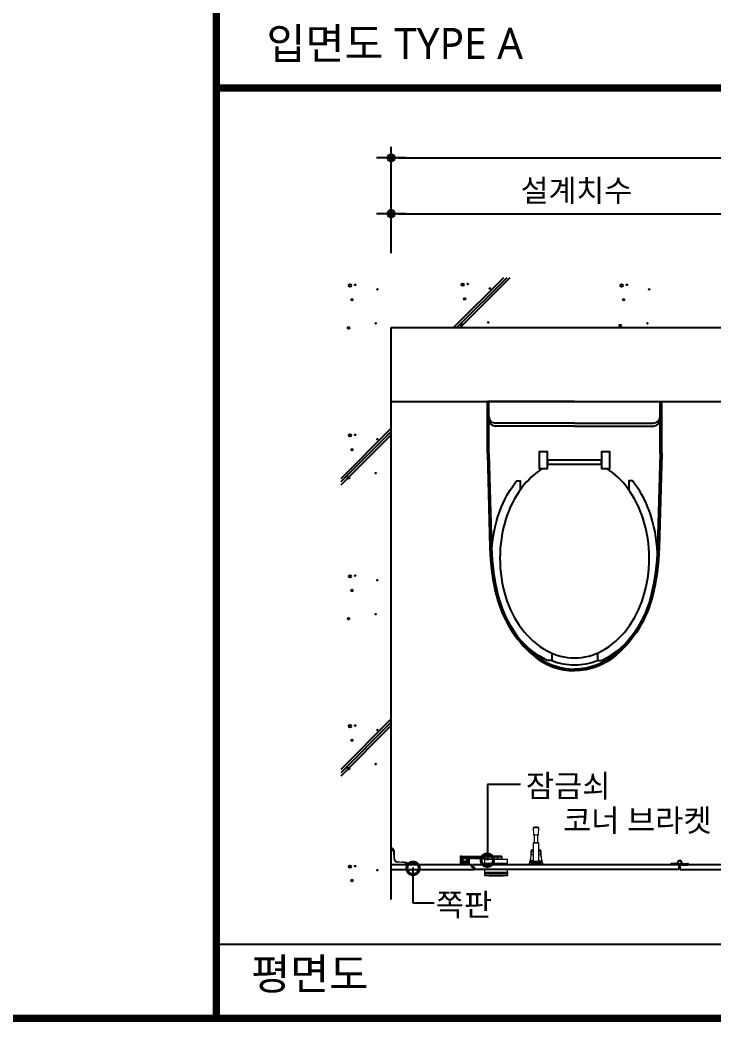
# Model space of a CAD drawing. Extents: x -256 to 8104, y -176 to 5714.
# Drawn here: x 2219 to 3156, y 2764 to 4116 of the extents above; entities that cross this region are included whole.
import ezdxf
from ezdxf.enums import TextEntityAlignment as Align

# ---------------------------------------------------------------- set-up
doc = ezdxf.new("R2010")
doc.units = 0
doc.header["$LTSCALE"] = 30
doc.layers.get('0').update_dxf_attribs({"linetype": 'CONTINUOUS'})
doc.layers.get('DEFPOINTS').update_dxf_attribs({"linetype": 'CONTINUOUS'})
for name, color, linetype in [('0_toilet', 6, 'CONTINUOUS'), ('DIM', 7, 'CONTINUOUS'), ('HAT', 8, 'CONTINUOUS'), ('TIT', 3, 'CONTINUOUS'), ('경첩', 4, 'CONTINUOUS'), ('문자', 3, 'CONTINUOUS'), ('부자재', 4, 'CONTINUOUS'), ('옷걸이', 4, 'CONTINUOUS'), ('잠금쇠(회전형)', 4, 'CONTINUOUS'), ('치수', 1, 'CONTINUOUS'), ('해치', 8, 'CONTINUOUS')]:
    doc.layers.add(name, color=color, linetype=linetype)
doc.styles.add('돋움', font='malgun.ttf')
doc.dimstyles.new('10', dxfattribs={"dimscale": 10, "dimtxt": 3, "dimasz": 1, "dimexe": 1.5, "dimexo": 2, "dimgap": 1, "dimtad": 1, "dimdec": 0, "dimlunit": 6, "dimtxsty": '돋움', "dimblk": 'DIMDOT', "dimcen": -1, "dimdle": 1.5, "dimclrt": 3, "dimazin": 3, "dimtfac": 1, "dimtdec": 0, "dimtix": 1, "dimtmove": 2, "dimatfit": 3, "dimldrblk": 'DIMDOT', "dimarcsym": 0})

# ---------------------------------------------------------------- blocks, each defined once
blk = doc.blocks.new('_DOTSMALL')
at = {"color": 0, "linetype": 'ByBlock', "const_width": 0.5}
blk.add_lwpolyline([(-0.0625, 0, 1), (0.0625, 0, 1)], format="xyb", close=True, dxfattribs=at)
blk = doc.blocks.new('A$C63EC304E')
at = {"layer": '치수', "color": 1, "xscale": 2.5, "yscale": 2.5, "zscale": 2.5, "rotation": 234.3098741996962}
blk.add_blockref('_DOTSMALL', (0.31, 0.31), dxfattribs=at)
blk = doc.blocks.new('A$C2BC9653E')
at = {"layer": '치수', "xscale": 0.3333333333333333, "yscale": 0.3333333333333333, "zscale": 0.3333333333333333}
blk.add_blockref('A$C63EC304E', (0, 0), dxfattribs=at)
blk = doc.blocks.new('A$C7FC71301')
at = {"layer": '치수', "rotation": 180}
blk.add_blockref('A$C2BC9653E', (0.208, 0.208), dxfattribs=at)
blk = doc.blocks.new('A$C4A20372B')
at = {"layer": '치수'}
blk.add_blockref('A$C7FC71301', (0, 0), dxfattribs=at)
blk = doc.blocks.new('A$C566469F5')
at = {"layer": '치수'}
blk.add_blockref('A$C4A20372B', (0, 0), dxfattribs=at)
blk = doc.blocks.new('A$C7E317CD4')
at = {"layer": '해치', "xscale": 2, "yscale": 2, "zscale": 2}
blk.add_blockref('A$C566469F5', (0, 0), dxfattribs=at)
blk = doc.blocks.new('A$C601D7F27')
at = {"layer": '치수'}
blk.add_blockref('A$C7E317CD4', (0, 0), dxfattribs=at)
blk = doc.blocks.new('A$C38802C08')
at = {"layer": '치수'}
blk.add_blockref('A$C601D7F27', (0, 0), dxfattribs=at)
blk = doc.blocks.new('DIMDOT')
at = {"linetype": 'Continuous'}
blk.add_line((-2, 0), (2, 0), dxfattribs=at)
for radius in [0.5, 0.25]:
    blk.add_circle((0, 0), radius, dxfattribs=at)
blk = doc.blocks.new('*D671')
at = {"layer": 'DEFPOINTS', "color": 0}
for p in [(52408.8, -2942.9), (50908.8, -3091.4), (52408.8, -3091.4)]:
    blk.add_point(p, dxfattribs=at)
at = {"layer": 'DIM', "color": 0, "lineweight": -2, "ltscale": 10}
for p, q in [((50908.8, -3071.4), (50908.8, -2927.9)), ((52408.8, -3071.4), (52408.8, -2927.9)), ((50918.8, -2942.9), (52398.8, -2942.9))]:
    blk.add_line(p, q, dxfattribs=at)
at = {"layer": 'DIM', "color": 0, "lineweight": -2, "xscale": 10, "yscale": 10, "zscale": 10, "rotation": 180}
blk.add_blockref('DIMDOT', (50908.8, -2942.9), dxfattribs=at)
at = {"layer": 'DIM', "color": 0, "lineweight": -2, "xscale": 10, "yscale": 10, "zscale": 10}
blk.add_blockref('DIMDOT', (52408.8, -2942.9), dxfattribs=at)
at = {"layer": 'DIM', "color": 3, "insert": (51658.8, -2913.3), "char_height": 30, "attachment_point": 5, "style": '돋움'}
blk.add_mtext('설계치수', dxfattribs=at)
blk = doc.blocks.new('*D673')
at = {"layer": 'DEFPOINTS', "color": 0}
for p in [(51408.8, -3018.3), (50908.8, -3091.4), (51408.8, -3091.4)]:
    blk.add_point(p, dxfattribs=at)
at = {"layer": 'DIM', "color": 0, "lineweight": -2, "ltscale": 10}
for p, q in [((50908.8, -3071.4), (50908.8, -3003.3)), ((51408.8, -3071.4), (51408.8, -3003.3)), ((50918.8, -3018.3), (51398.8, -3018.3))]:
    blk.add_line(p, q, dxfattribs=at)
at = {"layer": 'DIM', "color": 0, "lineweight": -2, "xscale": 10, "yscale": 10, "zscale": 10, "rotation": 180}
blk.add_blockref('DIMDOT', (50908.8, -3018.3), dxfattribs=at)
at = {"layer": 'DIM', "color": 0, "lineweight": -2, "xscale": 10, "yscale": 10, "zscale": 10}
blk.add_blockref('DIMDOT', (51408.8, -3018.3), dxfattribs=at)
at = {"layer": 'DIM', "color": 3, "insert": (51158.8, -2988.6), "char_height": 30, "attachment_point": 5, "style": '돋움'}
blk.add_mtext('설계치수', dxfattribs=at)
blk = doc.blocks.new('A$C10E41893')
at = {"layer": '부자재'}
for p, q in [((6.5, 0), (6.5, 196)), ((123.3, 196), (6.5, 196)), ((123.3, 192.5), (6.5, 192.5)), ((54.8, 0), (54.8, 177.5)), ((61.4, 0), (61.4, 177.5)), ((6.5, 0), (6.5, -196)), ((54.8, 0), (54.8, -177.5)), ((61.4, 0), (61.4, -177.5)), ((123.3, -192.5), (6.5, -192.5)), ((123.3, -196), (6.5, -196))]:
    blk.add_line(p, q, dxfattribs=at)
for points in [[(122.7, 196, -0.012538), (123.3, 196), (334.6, 190.3, -0.055395), (444.7, 175.1, -0.154276), (576.9, 93.3, -0.179504), (611.5, 0, -0.179504)], [(122.8, 192.5, -0.012538), (123.2, 192.5), (334.5, 186.8, -0.055395), (443.8, 171.7, -0.154276), (574.3, 91, -0.179504), (608, 0, -0.179504)], [(572, 51.4), (588.8, 51.4), (588.8, 59.6, 0.021185), (583.3, 70.7, 0.106084), (528.4, 133.7, 0.085733), (452.6, 172.4, 0.075373), (358.7, 186.6, 0.075373), (264.8, 172.4, 0.085733), (189, 133.7, 0.007337), (184.4, 130.1), (184.4, 122), (204.7, 122)], [(156.7, -72, 0.089162), (200.2, -118.7, 0.085733), (270.3, -154.5, 0.075373), (358.7, -167.9, 0.075373), (447.1, -154.5, 0.085733), (517.2, -118.7, 0.106084), (567, -61.6, 0.126931), (582.8, 0, 0.126931), (567, 61.6, 0.106084), (517.2, 118.7, 0.085733), (447.1, 154.5, 0.075373), (358.7, 167.9, 0.075373), (270.3, 154.5, 0.085733), (200.2, 118.7, 0.089162), (156.7, 72)], [(588.8, -51.4, 0.090214), (598.2, 0, 0.090214), (588.8, 51.4, 0.106084)], [(122.7, -196, 0.012538), (123.3, -196), (334.6, -190.3, 0.055395), (444.7, -175.1, 0.154276), (576.9, -93.3, 0.179504), (611.5, 0, 0.179504)], [(122.8, -192.5, 0.012538), (123.2, -192.5), (334.5, -186.8, 0.055395), (443.8, -171.7, 0.154276), (574.3, -91, 0.179504), (608, 0, 0.179504)], [(572, -51.4), (588.8, -51.4), (588.8, -59.6, -0.021185), (583.3, -70.7, -0.106084), (528.4, -133.7, -0.085733), (452.6, -172.4, -0.075373), (358.7, -186.6, -0.075373), (264.8, -172.4, -0.085733), (189, -133.7, -0.007337), (184.4, -130.1), (184.4, -122), (204.7, -122)]]:
    blk.add_lwpolyline(points, format="xyb", dxfattribs=at)
blk.add_lwpolyline([(138, -60.8), (119.3, -60.8), (119.3, -79.5), (156.7, -79.5), (156.7, -60.8), (138, -60.8), (147.3, -60.8), (147.3, 60.8), (138, 60.8), (156.7, 60.8), (156.7, 79.5), (119.3, 79.5), (119.3, 60.8), (138, 60.8), (138, -60.8), (119.3, -60.8)], dxfattribs=at)
for centre, start, end in [((39.8, 177.5), 0, 90), ((46.4, 177.5), 0, 90), ((39.8, -177.5), 270, 0), ((46.4, -177.5), 270, 0)]:
    blk.add_arc(centre, 15, start, end, dxfattribs=at)
blk = doc.blocks.new('DESIGN-25', base_point=(48188.6, -6872.9))
for p, q in [((50908.8, -3943.6), (50908.8, -3171.8)), ((50908.8, -3171.8), (52408.8, -3171.8)), ((50908.8, -3271.8), (52408.8, -3271.8))]:
    blk.add_line(p, q)
at = {"color": 8}
blk.add_line((50672.7, -4003.7), (52635.3, -4003.7), dxfattribs=at)
at = {"color": 8, "const_width": 10}
for points in [[(50672.7, -4103.7), (50672.7, -1334.5)], [(50672.7, -2848.7), (54020.5, -2848.7)], [(48236, -4103.7), (54020.5, -4103.7)]]:
    blk.add_lwpolyline(points, dxfattribs=at)
at = {"layer": '0_toilet'}
for p, q in [((51017.7, -3896.8), (50908.8, -3896.8)), ((50908.8, -3902.8), (51020.7, -3902.8)), ((51017.7, -3899.8), (51017.7, -3896.8)), ((51017.7, -3899.8), (51021.4, -3899.8)), ((51297.3, -3896.8), (51018.4, -3896.8)), ((51018.4, -3899.8), (51018.4, -3896.8)), ((51020.7, -3902.8), (51020.7, -3899.8)), ((51021.4, -3902.8), (51021.4, -3899.8)), ((51297.3, -3902.8), (51021.4, -3902.8)), ((51297.3, -3902.8), (51297.3, -3896.8)), ((51522.7, -3896.8), (51298.8, -3896.8)), ((51298.8, -3902.8), (51298.8, -3896.8)), ((51298.8, -3902.8), (51525.7, -3902.8))]:
    blk.add_line(p, q, dxfattribs=at)
at = {"layer": '경첩', "color": 4, "linetype": 'Continuous', "lineweight": 15}
for p, q in [((50908.8, -3874.3), (50909.9, -3874.3)), ((50908.8, -3874.6), (50908.8, -3874.3)), ((50908.8, -3876.7), (50908.8, -3874.6)), ((50909.9, -3874.6), (50908.8, -3874.6)), ((50910.1, -3876.7), (50908.8, -3876.7)), ((50908.8, -3876.8), (50910.1, -3876.8)), ((50908.8, -3877.1), (50908.8, -3876.8)), ((50910.1, -3877.1), (50908.8, -3877.1)), ((50908.8, -3877.1), (50908.8, -3895.3)), ((50909.9, -3874.6), (50909.9, -3874.3)), ((50910.1, -3876.8), (50910.1, -3876.7)), ((50910.1, -3876.8), (50910.1, -3877.1)), ((50912.1, -3878), (50912, -3876.6)), ((50912.6, -3888.1), (50912.2, -3879.1)), ((50912.3, -3876.6), (50912.4, -3879.1)), ((50912.5, -3877.1), (50912.3, -3877.2)), ((50912.6, -3877.7), (50912.4, -3877.9)), ((50912.4, -3879.1), (50912.8, -3888.1)), ((50912.6, -3877.7), (50912.7, -3880.4)), ((50912.7, -3880.4), (50912.5, -3880.6)), ((50912.7, -3881.1), (50912.5, -3881.3)), ((50912.8, -3881.4), (50912.5, -3881.6)), ((50912.8, -3882.1), (50912.6, -3882.3)), ((50912.8, -3882.4), (50912.6, -3882.6)), ((50912.9, -3885.3), (50912.7, -3885.5)), ((50912.9, -3885.3), (50912.7, -3885.5)), ((50913, -3885.7), (50912.7, -3885.9)), ((50913, -3885.9), (50912.7, -3886.2)), ((50912.8, -3881.4), (50912.8, -3882.1)), ((50912.8, -3882.4), (50912.9, -3885.3)), ((50913, -3886.9), (50912.8, -3887.1)), ((50913, -3887), (50912.8, -3887.2)), ((50913, -3887.3), (50912.8, -3887.5)), ((50913, -3887.4), (50912.8, -3887.6)), ((50912.9, -3885.3), (50913, -3885.7)), ((50913.1, -3888.3), (50912.9, -3888.5)), ((50913.1, -3888.5), (50912.9, -3888.8)), ((50913, -3885.9), (50913, -3886.9)), ((50913, -3886.9), (50913, -3887)), ((50913, -3887), (50913, -3887.3)), ((50913, -3887.3), (50913, -3887.4)), ((50913, -3887.4), (50913.1, -3888)), ((50913, -3889.1), (50913.2, -3888.9)), ((50913.2, -3888.9), (50913, -3889.1)), ((50913.4, -3889.4), (50913.2, -3889.6)), ((50913.5, -3889.8), (50913.3, -3890)), ((50913.6, -3890.1), (50913.5, -3890.3)), ((50913.9, -3890.5), (50913.7, -3890.7)), ((50914.1, -3890.7), (50913.9, -3890.9)), ((50915.1, -3891.7), (50915, -3891.9)), ((50915.4, -3891.9), (50915.2, -3892.1)), ((50915.8, -3892.1), (50915.6, -3892.3)), ((50916.1, -3892.2), (50915.9, -3892.4)), ((50916.6, -3892.4), (50916.4, -3892.6)), ((50917.8, -3892.6), (50917.6, -3892.8)), ((50917.6, -3892.6), (50917.8, -3892.6)), ((50917.6, -3892.8), (50926.6, -3893.2)), ((50917.8, -3892.6), (50919.2, -3892.6)), ((50919.2, -3892.6), (50919, -3892.9)), ((50919.9, -3892.7), (50919.6, -3892.9)), ((50920.2, -3892.7), (50920, -3892.9)), ((50920.9, -3892.7), (50920.6, -3893)), ((50920.9, -3892.7), (50923.6, -3892.9)), ((50910.3, -3896.8), (50928.6, -3896.8)), ((50926.5, -3893.5), (50917.6, -3893.1)), ((50923.6, -3892.9), (50923.3, -3893.1)), ((50924.3, -3892.9), (50924, -3893.1)), ((50924.6, -3892.9), (50924.4, -3893.1)), ((50925.3, -3892.9), (50925, -3893.2)), ((50925.3, -3892.9), (50928.5, -3893.1)), ((50926.6, -3893.2), (50929.1, -3893.4)), ((50929, -3893.6), (50927.6, -3893.5)), ((50928.6, -3893.2), (50928.4, -3893.3)), ((50928.6, -3893.2), (50928.5, -3893.1)), ((50928.6, -3896.8), (50928.6, -3895.6)), ((50928.8, -3895.6), (50928.6, -3895.6)), ((50928.8, -3896.8), (50928.6, -3896.8)), ((50928.9, -3895.6), (50928.8, -3895.6)), ((50928.8, -3895.6), (50928.8, -3896.8)), ((50928.9, -3896.8), (50928.9, -3895.6)), ((50931.1, -3896.8), (50928.9, -3896.8)), ((50931.1, -3896.8), (50931.1, -3895.7)), ((50931.1, -3895.7), (50931.3, -3895.7)), ((50931.3, -3896.8), (50931.1, -3896.8)), ((50931.3, -3895.7), (50931.3, -3896.8))]:
    blk.add_line(p, q, dxfattribs=at)
at = {"layer": '경첩', "color": 4, "linetype": 'Continuous', "lineweight": 15, "flags": 128}
for points in [[(50912, -3876.6), (50912.1, -3876.6), (50912.1, -3876.6), (50912.2, -3876.6), (50912.2, -3876.6), (50912.2, -3876.6), (50912.3, -3876.6), (50912.3, -3876.6), (50912.3, -3876.6)], [(50912.4, -3879.1), (50912.4, -3879.1), (50912.4, -3879.1), (50912.4, -3879.1), (50912.3, -3879.1), (50912.3, -3879.1), (50912.3, -3879.1), (50912.2, -3879.1), (50912.2, -3879.1)], [(50912.6, -3877.2), (50912.5, -3877.1), (50912.5, -3877.1), (50912.5, -3877.1), (50912.5, -3877.1), (50912.5, -3877.1), (50912.5, -3877.1), (50912.5, -3877.1), (50912.5, -3877.1)], [(50912.6, -3877.2), (50912.6, -3877.3), (50912.6, -3877.4), (50912.6, -3877.5), (50912.6, -3877.7)], [(50912.8, -3888.1), (50912.8, -3888.1), (50912.8, -3888.1), (50912.8, -3888.1), (50912.8, -3888.1), (50912.7, -3888.1), (50912.7, -3888.1), (50912.6, -3888.1), (50912.6, -3888.1)], [(50912.7, -3880.4), (50912.7, -3880.5), (50912.7, -3880.6), (50912.7, -3880.8), (50912.7, -3880.9), (50912.7, -3880.9), (50912.7, -3881), (50912.7, -3881), (50912.7, -3881.1)], [(50912.9, -3885.3), (50912.9, -3885.3), (50912.9, -3885.3)], [(50913, -3885.7), (50913, -3885.8), (50913, -3885.9), (50913, -3885.9)], [(50913.1, -3888.3), (50913.1, -3888.5), (50913.1, -3888.5)], [(50913.2, -3888.9), (50913.2, -3888.9), (50913.2, -3888.9)], [(50917.6, -3892.8), (50917.6, -3892.8), (50917.6, -3892.8), (50917.6, -3892.9), (50917.6, -3892.9), (50917.6, -3892.9), (50917.6, -3893), (50917.6, -3893), (50917.6, -3893.1)], [(50919.2, -3892.6), (50919.3, -3892.7), (50919.4, -3892.7), (50919.6, -3892.7), (50919.7, -3892.7), (50919.8, -3892.7), (50919.8, -3892.7), (50919.9, -3892.7), (50919.9, -3892.7)], [(50920.2, -3892.7), (50920.2, -3892.7), (50920.3, -3892.7), (50920.3, -3892.7), (50920.4, -3892.7), (50920.5, -3892.7), (50920.6, -3892.7), (50920.7, -3892.7), (50920.9, -3892.7)], [(50923.6, -3892.9), (50923.7, -3892.9), (50923.8, -3892.9), (50923.9, -3892.9), (50924, -3892.9), (50924.1, -3892.9), (50924.2, -3892.9), (50924.2, -3892.9), (50924.2, -3892.9), (50924.3, -3892.9)], [(50924.6, -3892.9), (50924.6, -3892.9), (50924.6, -3892.9), (50924.7, -3892.9), (50924.8, -3892.9), (50924.9, -3892.9), (50925, -3892.9), (50925.1, -3892.9), (50925.3, -3892.9)], [(50926.6, -3893.2), (50926.6, -3893.2), (50926.6, -3893.3), (50926.6, -3893.3), (50926.6, -3893.3), (50926.6, -3893.4), (50926.6, -3893.4), (50926.6, -3893.4), (50926.5, -3893.5)], [(50929, -3893.6), (50929.1, -3893.6), (50929.1, -3893.5), (50929.1, -3893.5), (50929.1, -3893.4), (50929.1, -3893.4), (50929.1, -3893.4), (50929.1, -3893.4), (50929.1, -3893.4)]]:
    blk.add_lwpolyline(points, dxfattribs=at)
at = {"layer": '경첩', "color": 4, "linetype": 'Continuous', "lineweight": 15}
for centre, radius, start, end in [((50909.9, -3876.7), 2.35, 2.6983, 90), ((50909.9, -3876.7), 2.1, 2.6983, 90), ((50910.1, -3879.2), 2.35, 2.6983, 90), ((50910.1, -3879.2), 2.1, 2.6983, 90), ((50917.8, -3887.8), 5.25, 182.6983, 267.3017), ((50917.8, -3887.8), 5, 182.6983, 267.3017), ((50917.8, -3887.8), 4.75, 182.6983, 185.9088), ((50917.8, -3887.8), 4.75, 188.6056, 193.1623), ((50917.8, -3887.8), 4.75, 193.2431, 199.766), ((50917.8, -3887.8), 4.75, 199.766, 204.9948), ((50917.8, -3887.8), 4.75, 208.1736, 214.3849), ((50917.8, -3887.8), 4.75, 214.3855, 217.4388), ((50917.8, -3887.8), 4.75, 217.4392, 235.6151), ((50917.8, -3887.8), 4.75, 235.6142, 238.7009), ((50917.8, -3887.8), 4.75, 238.7002, 245.0052), ((50917.8, -3887.8), 4.75, 248.2494, 255.0002), ((50917.8, -3887.8), 4.75, 255, 267.3017), ((50910.3, -3895.3), 1.5, 180, 270), ((50926.5, -3895.6), 2.1, 0, 87.3017), ((50926.5, -3895.6), 2.35, 0, 87.3017), ((50929, -3895.7), 2.1, 0, 87.3017), ((50929, -3895.7), 2.35, 0, 87.3017)]:
    blk.add_arc(centre, radius, start, end, dxfattribs=at)
at = {"layer": '부자재'}
for p, q in [((51286.6, -3895.9), (51286.6, -3896.8)), ((51297.3, -3896.8), (51286.6, -3896.8)), ((51294.4, -3894.8), (51287.2, -3895.3)), ((51287.9, -3895.8), (51287.9, -3896.8)), ((51298.1, -3896.3), (51298.1, -3897.1)), ((51298.3, -3897.1), (51298.1, -3897.1)), ((51298.3, -3896.3), (51298.3, -3897.1)), ((51298.8, -3896.8), (51309.8, -3896.8)), ((51298.8, -3896.8), (51298.8, -3896.8)), ((51301.1, -3894.7), (51309.2, -3895.3)), ((51308.5, -3895.8), (51308.5, -3896.8)), ((51309.8, -3895.9), (51309.8, -3896.8))]:
    blk.add_line(p, q, dxfattribs=at)
at = {"layer": '부자재', "color": 1}
blk.add_circle((51298.2, -3893.6), 2.34, dxfattribs=at)
at = {"layer": '부자재'}
for centre, radius, start, end in [((51298.2, -3893.6), 2.62, 270, 180), ((51287.3, -3895.9), 0.7, 101.7765, 181.6712), ((51288.7, -3896), 0.884, 113.4077, 164.5497), ((51294.3, -3893.5), 1.29, 272.9231, 352.4724), ((51298.6, -3897.9), 1.65, 102.5267, 141.5475), ((51297.8, -3897.9), 1.65, 43.1003, 77.4733), ((51298.3, -3894), 2.86, 280.084, 345.9792), ((51302.1, -3893.5), 1.29, 187.5276, 267.0769), ((51307.7, -3896), 0.884, 15.4503, 67.3004), ((51309.1, -3895.9), 0.7, 358.3288, 78.2235)]:
    blk.add_arc(centre, radius, start, end, dxfattribs=at)
at = {"layer": '옷걸이', "lineweight": 15}
for p, q in [((51100.3, -3846.5), (51101.1, -3856)), ((51100.3, -3846.5), (51108.3, -3846.5)), ((51107.6, -3856), (51108.3, -3846.5)), ((51101.1, -3856), (51107.6, -3856)), ((51101.8, -3856), (51101.8, -3866.8)), ((51106.8, -3866.8), (51106.8, -3856)), ((51100.6, -3867.1), (51100.3, -3892.3)), ((51100.5, -3876.2), (51100.4, -3876.2)), ((51100.4, -3876.2), (51100.4, -3876.3)), ((51100.5, -3876.3), (51100.4, -3876.3)), ((51100.4, -3877.8), (51100.4, -3878.2)), ((51100.4, -3877.8), (51100.5, -3877.8)), ((51100.5, -3878.2), (51100.4, -3878.2)), ((51108, -3867.1), (51100.6, -3867.1)), ((51100.8, -3866.8), (51104.3, -3866.8)), ((51104.3, -3866.8), (51107.8, -3866.8)), ((51108.3, -3892.3), (51108, -3867.1)), ((51108.2, -3876.2), (51108.1, -3876.2)), ((51108.2, -3876.3), (51108.1, -3876.3)), ((51108.1, -3877.8), (51108.2, -3877.8)), ((51108.2, -3878.2), (51108.1, -3878.2)), ((51108.2, -3876.2), (51108.2, -3876.3)), ((51108.2, -3877.8), (51108.2, -3878.2)), ((51098, -3891.4), (51096.6, -3891.4)), ((51098, -3891.5), (51096.6, -3891.5)), ((51098, -3882.5), (51100.4, -3882.5)), ((51100.4, -3883.3), (51098, -3883.3)), ((51098, -3892), (51098, -3891.4)), ((51109.1, -3892.3), (51099.5, -3892.3)), ((51108.2, -3882.5), (51110.6, -3882.5)), ((51110.6, -3883.3), (51108.2, -3883.3)), ((51112, -3891.4), (51110.6, -3891.4)), ((51110.6, -3891.4), (51110.6, -3892)), ((51112, -3891.5), (51110.6, -3891.5)), ((51094.8, -3896.8), (51095.6, -3894.3)), ((51097.2, -3896.8), (51094.8, -3896.8)), ((51095.6, -3894.3), (51095.6, -3894.3)), ((51095.6, -3894.3), (51095.6, -3894.3)), ((51096.6, -3893.5), (51096.5, -3893.5)), ((51096.6, -3893.6), (51096.6, -3893.6)), ((51112, -3893.6), (51096.6, -3893.6)), ((51098, -3894.3), (51097.2, -3896.8)), ((51111.4, -3896.8), (51097.2, -3896.8)), ((51098, -3894.3), (51098, -3893.6)), ((51098, -3893.6), (51110.6, -3893.6)), ((51110.6, -3894.3), (51098, -3894.3)), ((51110.6, -3894.3), (51110.6, -3893.6)), ((51111.4, -3896.8), (51110.6, -3894.3)), ((51113.8, -3896.8), (51111.4, -3896.8)), ((51112.1, -3893.5), (51112, -3893.5)), ((51112.1, -3893.5), (51112, -3893.5)), ((51112, -3893.6), (51112, -3893.6)), ((51113, -3894.3), (51113.8, -3896.8)), ((51113, -3894.3), (51113, -3894.3)), ((51113, -3894.3), (51113, -3894.3))]:
    blk.add_line(p, q, dxfattribs=at)
at = {"layer": '옷걸이', "lineweight": 15, "flags": 128}
for points in [[(51100.4, -3876.2), (51100.3, -3876.2), (51100, -3876.2), (51099.7, -3876.3), (51099.3, -3876.4), (51099, -3876.5), (51098.8, -3876.6), (51098.5, -3876.8), (51098.3, -3876.9), (51098.1, -3877.1), (51098, -3877.4), (51097.9, -3877.6), (51097.9, -3877.8), (51097.9, -3877.9)], [(51100.4, -3876.3), (51100, -3876.3), (51099.5, -3876.4), (51099.2, -3876.5), (51098.8, -3876.7), (51098.5, -3876.8), (51098.3, -3877.1), (51098.1, -3877.3), (51097.9, -3877.6), (51097.9, -3877.9), (51097.9, -3877.9)], [(51097.9, -3879.4), (51097.9, -3879.2), (51098, -3878.9), (51098.2, -3878.7), (51098.4, -3878.4), (51098.7, -3878.2), (51099.1, -3878.1), (51099.4, -3878), (51099.8, -3877.9), (51100.4, -3877.8)], [(51100.4, -3878.2), (51099.9, -3878.2), (51099.5, -3878.3), (51099.2, -3878.4), (51098.9, -3878.6), (51098.6, -3878.7), (51098.4, -3878.9), (51098.3, -3879.2), (51098.2, -3879.4), (51098.1, -3879.6)], [(51110.7, -3877.9), (51110.7, -3877.9), (51110.7, -3877.7), (51110.6, -3877.5), (51110.5, -3877.3), (51110.4, -3877.1), (51110.2, -3876.9), (51110, -3876.7), (51109.7, -3876.5), (51109.4, -3876.4), (51109.1, -3876.3), (51108.8, -3876.3), (51108.5, -3876.2), (51108.2, -3876.2)], [(51110.7, -3877.9), (51110.7, -3877.7), (51110.6, -3877.4), (51110.4, -3877.2), (51110.2, -3876.9), (51109.9, -3876.7), (51109.6, -3876.6), (51109.2, -3876.4), (51108.8, -3876.3), (51108.3, -3876.3), (51108.2, -3876.3)], [(51108.2, -3877.8), (51108.6, -3877.9), (51109, -3877.9), (51109.4, -3878), (51109.8, -3878.2), (51110.1, -3878.4), (51110.3, -3878.6), (51110.5, -3878.8), (51110.7, -3879.1), (51110.7, -3879.4)], [(51110.5, -3879.6), (51110.4, -3879.3), (51110.3, -3879.1), (51110.1, -3878.9), (51109.9, -3878.7), (51109.6, -3878.5), (51109.3, -3878.4), (51109, -3878.3), (51108.6, -3878.2), (51108.2, -3878.2)], [(51096.4, -3891.6), (51096.4, -3891.6), (51096.4, -3891.6)], [(51096.6, -3891.5), (51096.6, -3891.4), (51096.6, -3891.5)], [(51097.7, -3883.3), (51097.7, -3883.3), (51097.7, -3883.3), (51097.8, -3883.3), (51097.8, -3883.3), (51097.8, -3883.3), (51097.9, -3883.3), (51097.9, -3883.3), (51098, -3883.3)], [(51100.3, -3891.1), (51099.7, -3891.1), (51098.5, -3891.1)], [(51110.1, -3891.1), (51108.6, -3891.1), (51108.3, -3891.1)], [(51110.9, -3883.3), (51110.9, -3883.3), (51110.9, -3883.3), (51110.8, -3883.3), (51110.8, -3883.3), (51110.8, -3883.3), (51110.7, -3883.3), (51110.7, -3883.3), (51110.6, -3883.3)], [(51096.6, -3893.5), (51096.5, -3893.5), (51096.5, -3893.5)], [(51096.6, -3893.5), (51096.6, -3893.6), (51096.6, -3893.6)], [(51096.6, -3893.5), (51096.6, -3893.5), (51096.6, -3893.5)], [(51098.8, -3893.6), (51098.4, -3893.5), (51098.1, -3893.5), (51098.1, -3893.5), (51098.2, -3893.4), (51098.4, -3893.4), (51098.6, -3893.4)], [(51110, -3893.4), (51110.3, -3893.4), (51110.5, -3893.5), (51110.5, -3893.5), (51110.3, -3893.5), (51110, -3893.5), (51109.6, -3893.6)], [(51112, -3893.6), (51112, -3893.6), (51112, -3893.5)], [(51112, -3893.5), (51112, -3893.5), (51112, -3893.5)]]:
    blk.add_lwpolyline(points, dxfattribs=at)
at = {"layer": '옷걸이', "lineweight": 15}
for centre, radius, start, end in [((51104.3, -3856.8), 11, 68.7607, 111.2393), ((51045.1, -3879.1), 52.8, 359.6096, 1.2369), ((51045.1, -3877.5), 55.3, 359.6189, 1.2073), ((51100.8, -3867.1), 0.25, 90, 179.5), ((51107.8, -3867.1), 0.25, 0.5, 90), ((51163.5, -3877.5), 55.3, 178.7927, 180.3811), ((51163.5, -3879.1), 52.8, 178.7631, 180.3904), ((51046.4, -3879.4), 51.5, 343.2376, 346.2577), ((51046.8, -3879.2), 51.3, 343.5226, 346.2377), ((51045.1, -3879.1), 52.8, 346.2317, 355.4136), ((51096.6, -3891.7), 0.25, 90.2728, 166.2395), ((51096.6, -3891.7), 0.247, 89.2585, 165.9158), ((51096.1, -3891.3), 2.24, 284.8265, 3.5932), ((51096.2, -3891.7), 1.81, 282.0607, 352.5143), ((51045.1, -3879.1), 53, 346.5097, 355.4136), ((51045.1, -3879.1), 52.8, 355.4136, 356.451), ((51045.1, -3879.1), 52.8, 356.4511, 359.6096), ((51098, -3882.3), 0.23, 185.4574, 275.1888), ((51098.1, -3879.4), 0.227, 188.2087, 276.392), ((51045.1, -3879.3), 53, 356.4511, 359.6096), ((51064.1, -3879.9), 34.1, 354.2736, 355.5668), ((51098.3, -3891.4), 0.248, 89.5881, 179.723), ((51098.4, -3891.5), 0.376, 79.9393, 150.5456), ((51098.4, -3891.4), 0.307, 84.7786, 118.9817), ((51098.1, -3892), 1.43, 284.1057, 346.9245), ((51110.5, -3892), 1.44, 193.1186, 255.9655), ((51110.2, -3891.5), 0.4, 32.0092, 97.8083), ((51110.2, -3891.4), 0.271, 58.6344, 97.6053), ((51112.5, -3891.3), 2.24, 176.3909, 255.1894), ((51110.3, -3891.4), 0.248, 0.277, 90.4119), ((51110.5, -3879.4), 0.227, 263.608, 351.7913), ((51163.5, -3879.3), 53, 180.3904, 183.5489), ((51110.6, -3882.3), 0.23, 264.8112, 354.5426), ((51144.5, -3879.9), 34.1, 184.4333, 185.7264), ((51163.5, -3879.1), 53, 184.5864, 193.4903), ((51112.4, -3891.7), 1.8, 186.7864, 258.2605), ((51163.5, -3879.1), 52.8, 180.3904, 183.5489), ((51163.5, -3879.1), 52.8, 183.5489, 184.5865), ((51163.5, -3879.1), 52.8, 184.5864, 193.7683), ((51112, -3891.7), 0.25, 13.7617, 89.4531), ((51112, -3891.7), 0.247, 14.0842, 90.7415), ((51161.7, -3879.3), 51.2, 193.7584, 196.469), ((51162.5, -3879.4), 51.7, 193.7493, 196.7564), ((51096.7, -3894.7), 1.17, 101.397, 160.6752), ((51096.6, -3894.6), 1, 89.9937, 161.8081), ((51104.4, -3492.5), 401.1, 269.1968, 270.7316), ((51112, -3894.6), 1, 18.1919, 90.0063), ((51111.9, -3894.7), 1.16, 19.2937, 79.3942)]:
    blk.add_arc(centre, radius, start, end, dxfattribs=at)
at = {"layer": '잠금쇠(회전형)', "linetype": 'Continuous', "lineweight": 15}
for p, q in [((51001.9, -3885.7), (51001.9, -3888.2)), ((51001.9, -3888.2), (51005.2, -3888.2)), ((51001.9, -3889.8), (51001.9, -3896.8)), ((51002.3, -3889.8), (51001.9, -3889.8)), ((51002.3, -3894.8), (51002.3, -3889.8)), ((51002.3, -3889.8), (51002.8, -3889.8)), ((51004.3, -3885.2), (51002.4, -3885.2)), ((51002.4, -3889.3), (51002.8, -3889.3)), ((51002.8, -3889.8), (51002.8, -3889.3)), ((51002.8, -3889.3), (51004.7, -3889.3)), ((51002.8, -3889.8), (51002.8, -3894.4)), ((51004.7, -3889.8), (51002.8, -3889.8)), ((51002.9, -3890.3), (51004.7, -3890.3)), ((51002.9, -3894.4), (51002.9, -3890.3)), ((51003.4, -3890.8), (51002.9, -3890.3)), ((51003.4, -3890.8), (51003.4, -3894.3)), ((51004.7, -3890.8), (51003.4, -3890.8)), ((51003.9, -3891.8), (51003.9, -3893.3)), ((51011.1, -3891.8), (51003.9, -3891.8)), ((51004.2, -3891.6), (51010.9, -3891.6)), ((51004.7, -3889.8), (51004.7, -3889.3)), ((51004.7, -3889.3), (51005.7, -3889.3)), ((51004.7, -3890.3), (51004.7, -3889.8)), ((51005.2, -3889.8), (51004.7, -3889.8)), ((51004.7, -3890.3), (51004.7, -3890.8)), ((51004.7, -3890.3), (51005.2, -3890.3)), ((51005.7, -3890.8), (51004.7, -3890.8)), ((51005.2, -3888.2), (51005.2, -3888.2)), ((51005.2, -3889.8), (51005.2, -3890.3)), ((51005.7, -3889.8), (51005.2, -3889.8)), ((51005.2, -3890.3), (51005.7, -3890.3)), ((51005.7, -3888.7), (51005.7, -3891.6)), ((51030.7, -3885.4), (51008.2, -3885.4)), ((51030.7, -3885.4), (51008.2, -3885.4)), ((51008.2, -3885.4), (51008.2, -3885.4)), ((51008.2, -3885.7), (51052.2, -3885.7)), ((51008.2, -3886.2), (51008.2, -3885.7)), ((51008.2, -3886.2), (51008.2, -3887.7)), ((51052.2, -3886.2), (51008.2, -3886.2)), ((51034.6, -3887.7), (51008.2, -3887.7)), ((51010.7, -3891.6), (51010.7, -3888.7)), ((51010.7, -3889.3), (51011.7, -3889.3)), ((51011.2, -3889.8), (51010.7, -3889.8)), ((51010.7, -3890.3), (51011.2, -3890.3)), ((51011.7, -3890.8), (51010.7, -3890.8)), ((51010.9, -3891.6), (51012.2, -3891.6)), ((51012.4, -3891.8), (51011.1, -3891.8)), ((51011.2, -3888.2), (51018.4, -3888.2)), ((51011.7, -3889.8), (51011.2, -3889.8)), ((51011.2, -3890.3), (51011.2, -3889.8)), ((51011.2, -3890.3), (51011.7, -3890.3)), ((51011.7, -3889.3), (51011.7, -3889.8)), ((51011.7, -3889.3), (51013.6, -3889.3)), ((51013.6, -3889.8), (51011.7, -3889.8)), ((51011.7, -3889.8), (51011.7, -3890.3)), ((51011.7, -3890.3), (51013.4, -3890.3)), ((51011.7, -3890.3), (51011.7, -3890.8)), ((51012.9, -3890.8), (51011.7, -3890.8)), ((51012.4, -3893.3), (51012.4, -3891.8)), ((51013.4, -3890.3), (51012.9, -3890.8)), ((51012.9, -3894.3), (51012.9, -3890.8)), ((51013.4, -3890.3), (51013.4, -3894.4)), ((51013.6, -3889.3), (51013.6, -3889.8)), ((51013.6, -3889.3), (51013.9, -3889.3)), ((51013.6, -3894.4), (51013.6, -3889.8)), ((51013.6, -3889.8), (51014, -3889.8)), ((51014, -3889.8), (51014, -3894.8)), ((51014.4, -3889.8), (51014, -3889.8)), ((51014.4, -3896.8), (51014.4, -3889.8)), ((51020.4, -3888.2), (51033.4, -3888.2)), ((51030.7, -3885.4), (51030.7, -3885.4)), ((51033.4, -3888.2), (51033.4, -3888.2)), ((51057.9, -3885.2), (51034.6, -3885.2)), ((51034.9, -3889.8), (51034.9, -3894.7)), ((51036.3, -3889.2), (51036.2, -3889.1)), ((51065.9, -3889.7), (51036.4, -3889.7)), ((51037, -3889.2), (51037, -3888.7)), ((51037, -3888.7), (51052.2, -3888.7)), ((51037, -3889.2), (51065.4, -3889.2)), ((51052.2, -3885.7), (51052.2, -3886.2)), ((51052.2, -3888.7), (51052.2, -3886.2)), ((51052.2, -3889.2), (51052.2, -3888.7)), ((51052.2, -3888.7), (51058.4, -3888.7)), ((51058.4, -3888.7), (51058.4, -3885.7)), ((51065.9, -3894.7), (51065.9, -3889.7)), ((51001.9, -3896.8), (51014.4, -3896.8)), ((51014, -3894.8), (51002.3, -3894.8)), ((51002.8, -3894.4), (51002.9, -3894.4)), ((51002.9, -3894.4), (51003, -3894.3)), ((51003, -3894.3), (51013.3, -3894.3)), ((51003.9, -3893.3), (51011.1, -3893.3)), ((51010.9, -3893.6), (51004.2, -3893.6)), ((51012.2, -3893.6), (51010.9, -3893.6)), ((51011.1, -3893.3), (51012.4, -3893.3)), ((51013.3, -3894.3), (51013.4, -3894.4)), ((51013.4, -3894.4), (51013.6, -3894.4)), ((51065.9, -3894.7), (51034.9, -3894.7)), ((51034.9, -3894.8), (51034.9, -3896.6)), ((51034.9, -3894.8), (51065.9, -3894.8)), ((51034.9, -3896.6), (51065.9, -3896.6)), ((51065.7, -3896.8), (51035.2, -3896.8)), ((51065.5, -3902.9), (51035.4, -3902.9)), ((51035.5, -3902.8), (51050.4, -3902.8)), ((51042.7, -3894.7), (51042.7, -3894.8)), ((51050.4, -3902.8), (51065.3, -3902.8)), ((51058.2, -3894.8), (51058.2, -3894.7)), ((51062.8, -3894.8), (51062.8, -3894.7)), ((51064.9, -3894.8), (51064.9, -3894.7)), ((51064.9, -3894.8), (51064.9, -3894.7)), ((51065.9, -3896.6), (51065.9, -3894.8)), ((51034.7, -3906.8), (51034.7, -3907.8)), ((51066.2, -3906.8), (51034.7, -3906.8)), ((51066.2, -3907.8), (51034.7, -3907.8)), ((51034.7, -3908.8), (51034.7, -3910.4)), ((51066.2, -3908.8), (51034.7, -3908.8)), ((51034.7, -3910.4), (51050.4, -3910.4)), ((51050.4, -3910.9), (51035.1, -3910.9)), ((51065.7, -3908.3), (51035.2, -3908.3)), ((51065.7, -3908.3), (51035.2, -3908.3)), ((51038.3, -3911.2), (51062.6, -3911.2)), ((51038.3, -3911.2), (51050.4, -3911.2)), ((51062.3, -3911.2), (51038.6, -3911.2)), ((51044.8, -3911.3), (51056, -3911.3)), ((51044.8, -3911.3), (51044.8, -3911.3)), ((51047.7, -3911.4), (51047.7, -3911.3)), ((51048.2, -3911.6), (51052.6, -3911.6)), ((51048.3, -3911.6), (51052.6, -3911.6)), ((51048.6, -3911.3), (51048.6, -3911.5)), ((51048.6, -3911.5), (51052.2, -3911.5)), ((51052.2, -3911.6), (51048.7, -3911.6)), ((51050.4, -3910.4), (51066.2, -3910.4)), ((51065.7, -3910.9), (51050.4, -3910.9)), ((51050.4, -3911.2), (51062.6, -3911.2)), ((51052.2, -3911.5), (51052.2, -3911.3)), ((51053.1, -3911.3), (51053.1, -3911.4)), ((51056, -3911.3), (51056.2, -3911.3)), ((51066.2, -3907.8), (51066.2, -3906.8)), ((51066.2, -3910.4), (51066.2, -3908.8))]:
    blk.add_line(p, q, dxfattribs=at)
at = {"layer": '잠금쇠(회전형)', "linetype": 'Continuous', "lineweight": 15, "flags": 128}
for points in [[(51008.2, -3885.4), (51007.5, -3885.4), (51006.9, -3885.4), (51006.3, -3885.4), (51005.7, -3885.4), (51005.2, -3885.3), (51004.8, -3885.3), (51004.5, -3885.3), (51004.3, -3885.3), (51004.3, -3885.2), (51004.3, -3885.2)], [(51044.7, -3911.4), (51044.6, -3911.4), (51044.5, -3911.4), (51044.5, -3911.4), (51044.6, -3911.3), (51044.8, -3911.3)], [(51048.7, -3911.6), (51048.7, -3911.6), (51048.7, -3911.6), (51048.6, -3911.6), (51048.6, -3911.5), (51048.6, -3911.5), (51048.6, -3911.5), (51048.6, -3911.5), (51048.6, -3911.5)], [(51052.2, -3911.6), (51052.2, -3911.6), (51052.2, -3911.6), (51052.2, -3911.6), (51052.2, -3911.5), (51052.2, -3911.5), (51052.2, -3911.5), (51052.2, -3911.5), (51052.2, -3911.5)], [(51056.2, -3911.3), (51056.2, -3911.3), (51056.3, -3911.4), (51056.4, -3911.4), (51056.3, -3911.4), (51056.1, -3911.4)]]:
    blk.add_lwpolyline(points, dxfattribs=at)
at = {"layer": '잠금쇠(회전형)', "linetype": 'Continuous', "lineweight": 15}
for centre, radius, start, end in [((51002.4, -3885.7), 0.5, 90, 180), ((51008.2, -3839.8), 46.4, 262.2082, 269.9516), ((51008.2, -3927.7), 39.9, 90.0704, 99.0775), ((51002.4, -3889.8), 0.5, 90, 180), ((51002.8, -3889.8), 0.485, 91.9622, 181.8362), ((51008.2, -3846.8), 38.9, 261.4299, 269.9411), ((51004.2, -3891.8), 0.25, 90, 180), ((51004.7, -3889.8), 0.5, 0, 90), ((51004.7, -3890.3), 0.5, 270, 0), ((51008.2, -3928.5), 40.4, 85.7371, 94.238), ((51005.2, -3888.7), 0.5, 0.4364, 88.0475), ((51008.2, -3916.3), 27.7, 84.8219, 95.1479), ((51011.2, -3888.7), 0.5, 89.9688, 179.9724), ((51011.7, -3889.8), 0.5, 90, 180), ((51011.7, -3890.3), 0.5, 180, 270), ((51012.2, -3891.8), 0.25, 0, 90), ((51013.5, -3889.8), 0.485, 358.1638, 88.0378), ((51013.9, -3889.8), 0.5, 0, 90), ((51019.4, -3927.6), 39.3, 88.5426, 91.4397), ((51030.7, -3845.8), 39.6, 270.014, 275.6703), ((51025.9, -3867.2), 22.3, 289.4853, 292.988), ((51033.4, -3889.8), 1.56, 359.595, 89.9503), ((51034.7, -3889.3), 1.54, 8.6008, 92.9035), ((51056.9, -3937.5), 52.5, 113.1385, 114.7084), ((51037, -3889.9), 1.18, 89.4884, 132.259), ((51037.9, -3889.1), 1.69, 184.5827, 202.3275), ((51037, -3889.8), 0.588, 82.6337, 171.8516), ((51052.1, -3846.9), 38.8, 270.0516, 278.5774), ((51052.1, -3839.9), 46.3, 270.0429, 277.7974), ((51057.9, -3885.7), 0.5, 0, 90), ((51058.9, -3888.7), 0.5, 180, 270), ((51065.4, -3889.7), 0.5, 0, 90), ((51003.1, -3895.2), 0.816, 110.8265, 158.264), ((51004.2, -3893.3), 0.25, 180, 270), ((51012.2, -3893.3), 0.25, 270, 0), ((51013.3, -3895.2), 0.816, 21.736, 69.1735), ((51045.7, -3906.8), 11, 159.2996, 180), ((51035.2, -3896.6), 0.25, 180, 270), ((51035.5, -3903), 0.15, 90, 159.2996), ((51065.3, -3903), 0.15, 20.7004, 90), ((51055.1, -3906.8), 11, 0, 20.7004), ((51065.7, -3896.6), 0.25, 270, 0), ((51034.7, -3908.3), 0.5, 0, 90), ((51034.7, -3908.3), 0.5, 270, 0), ((51035.2, -3910.4), 0.5, 180, 264.5584), ((51050.4, -3750.3), 161.3, 264.5584, 265.686), ((51038.3, -3911), 0.125, 265.686, 270), ((51038.6, -3911.1), 0.125, 235.4626, 265.7969), ((51050.4, -3750.2), 161.5, 265.7969, 269.2276), ((51044.7, -3913.1), 1.78, 88.6382, 96.0273), ((51050.7, -3830.7), 80.9, 265.7789, 267.8287), ((51050.8, -3830.7), 80.8, 266.5383, 267.829), ((51047.6, -3911.4), 0.114, 281.5317, 6.6087), ((51048.7, -3880.8), 30.7, 268.0585, 270.0013), ((51048.6, -3888.9), 22.6, 267.7351, 270.0014), ((51052.2, -3889.1), 22.4, 269.9881, 272.2754), ((51052.2, -3881.1), 30.5, 269.9897, 271.9505), ((51050.4, -3750.2), 161.5, 270.7724, 274.2031), ((51050.1, -3830.7), 80.8, 272.171, 273.4617), ((51053.2, -3911.4), 0.114, 173.3913, 258.4683), ((51050.2, -3830.7), 80.9, 272.1713, 274.2211), ((51056.1, -3911.3), 0.0882, 204.5731, 265.3621), ((51056.2, -3912.5), 1.13, 83.0858, 90.7191), ((51062.3, -3911.1), 0.125, 274.2031, 304.5374), ((51050.4, -3750.3), 161.3, 274.314, 275.4416), ((51062.6, -3911), 0.125, 270, 274.314), ((51066.2, -3908.3), 0.5, 90, 180), ((51066.2, -3908.3), 0.5, 180, 270), ((51065.7, -3910.4), 0.5, 275.4416, 0)]:
    blk.add_arc(centre, radius, start, end, dxfattribs=at)
at = {"layer": '치수'}
for p, q in [((51083.5, -3788.1), (51038.6, -3788.1)), ((51038.6, -3788.1), (51038.6, -3890.4)), ((50938.4, -3948.4), (50938.4, -3900.4)), ((50966.8, -3948.4), (50938.4, -3948.4))]:
    blk.add_line(p, q, dxfattribs=at)
at = {"layer": '해치'}
for p, q in [((50993.1, -3171.8), (51060.8, -3104.1)), ((51001.9, -3171.8), (51069.6, -3104.1)), ((50841.1, -3375.3), (50908.8, -3307.5)), ((50841.1, -3384.1), (50908.8, -3316.4)), ((50841.1, -3767.6), (50908.8, -3699.8)), ((50841.1, -3776.4), (50908.8, -3708.7))]:
    blk.add_line(p, q, dxfattribs=at)
at = {"layer": '해치', "color": 2}
for p, q in [((50997.5, -3171.8), (51065.2, -3104.1)), ((50841.1, -3379.7), (50908.8, -3312)), ((50841.1, -3772), (50908.8, -3704.3))]:
    blk.add_line(p, q, dxfattribs=at)
at = {"layer": '해치'}
for centre, radius in [((50853.2, -3115.1), 1.68), ((50860.1, -3114.3), 0.56), ((50890.1, -3120.3), 0.56), ((51005.2, -3113.9), 1.68), ((51012.1, -3113.1), 0.56), ((51042.1, -3119.1), 0.56), ((51219.9, -3115.1), 1.68), ((51226.9, -3114.3), 0.56), ((51256.9, -3120.3), 0.56), ((50856, -3134.2), 1.12), ((51008, -3133.1), 1.12), ((51222.7, -3134.2), 1.12), ((50851.2, -3172.3), 1.12), ((50887.9, -3166.1), 0.559), ((51003.2, -3167.7), 1.12), ((51039.9, -3164.9), 0.559), ((51217.9, -3169.1), 1.12), ((51254.6, -3166.1), 0.559), ((50853.2, -3317.3), 1.68), ((50860.1, -3316.5), 0.56), ((50890.1, -3322.5), 0.56), ((50856, -3336.5), 1.12), ((50851.2, -3374.5), 1.12), ((50887.9, -3368.4), 0.559), ((50853.2, -3507.4), 1.68), ((50860.1, -3506.6), 0.56), ((50890.1, -3512.6), 0.56), ((50856, -3526.5), 1.12), ((50851.2, -3564.6), 1.12), ((50887.9, -3558.4), 0.559), ((50853.2, -3709.6), 1.68), ((50860.1, -3708.8), 0.56), ((50890.1, -3714.8), 0.56), ((50856, -3728.8), 1.12), ((50851.2, -3766.8), 1.12), ((50887.9, -3760.7), 0.559), ((50853.2, -3899.2), 1.68), ((50860.1, -3898.4), 0.56), ((50890.1, -3903.9), 0.56), ((50856, -3917.9), 1.12)]:
    blk.add_circle(centre, radius, dxfattribs=at)
at = {"layer": 'HAT', "xscale": 0.6000000000003638, "yscale": 0.6000000000003638, "zscale": 0.6000000000003638, "rotation": 270}
blk.add_blockref('A$C10E41893', (51156.3, -3267.9), dxfattribs=at)
at = {"layer": '해치', "xscale": -20, "yscale": 20, "zscale": 20, "rotation": 89.99999999999991}
for p in [(51042.7, -3886.2), (50942.5, -3897.2)]:
    blk.add_blockref('A$C38802C08', p, dxfattribs=at)
at = {"layer": 'TIT', "style": '돋움'}
for s, p in [('입면도 TYPE A', (51086.8, -2809.6)), ('평면도', (50877.9, -4064.9))]:
    blk.add_text(s, height=42, dxfattribs=at).set_placement(p, align=Align.RIGHT)
at = {"layer": '문자', "style": '돋움'}
for s, p in [('잠금쇠', (51147.7, -3789.8)), ('코너 브라켓', (51241, -3836.3)), ('쪽판', (51007, -3950.1))]:
    blk.add_text(s, height=30.34, dxfattribs=at).set_placement(p, align=Align.MIDDLE)
at = {"layer": 'DIM', "ltscale": 10}
for base, p2, picture, middle in [((52408.8, -2942.9), (52408.8, -3091.4), '*D671', (51658.8, -2913.3)), ((51408.8, -3018.3), (51408.8, -3091.4), '*D673', (51158.8, -2988.6))]:
    dim = blk.add_linear_dim(base=base, p1=(50908.8, -3091.4), p2=p2, text='설계치수', dimstyle='10', override={"dimtxsty": '돋움'}, dxfattribs=at)
    dim.commit()
    dim.dimension.update_dxf_attribs({"geometry": picture, "text_midpoint": middle})

msp = doc.modelspace()

# ---------------------------------------------------------------- block references
msp.add_blockref('DESIGN-25', (0, 0))

doc.saveas('drawing.dxf')
